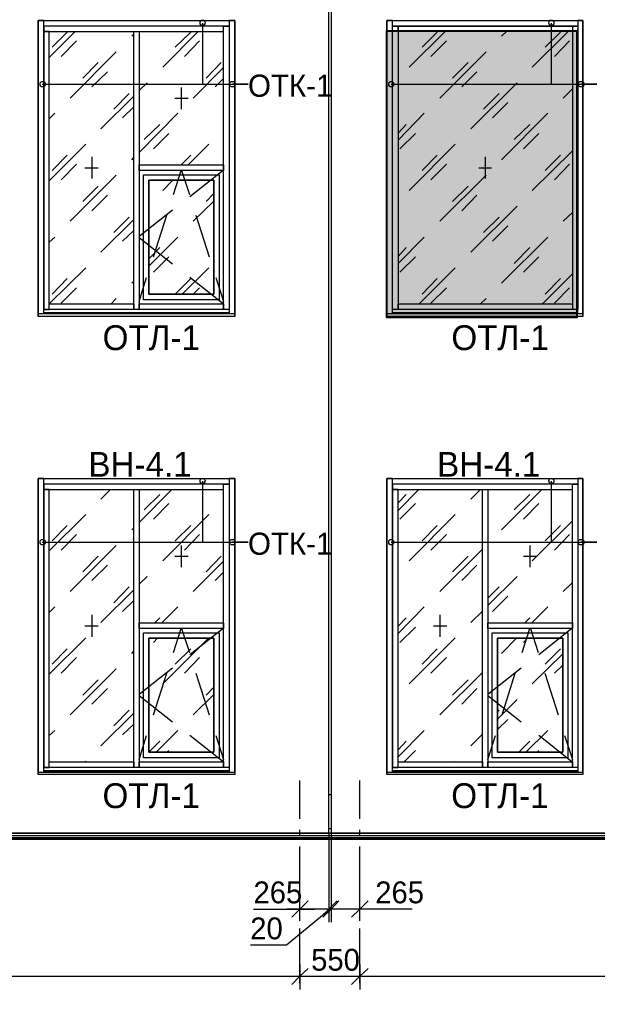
# Model space of a CAD drawing. Header units: millimetres. Extents: x 2294 to 908349, y -83289 to 219220.
# Drawn here: x 354351 to 359830, y -9899 to -713 of the extents above; entities that cross this region are included whole.
import ezdxf

# ---------------------------------------------------------------- set-up
doc = ezdxf.new("R2010")
doc.units = ezdxf.units.MM
doc.layers.add('PDF _Геометрия', color=7, linetype='Continuous')
doc.layers.add('PDF _Текст', color=7, linetype='Continuous')

msp = doc.modelspace()

# ---------------------------------------------------------------- hatches: boundary and pattern name
at = {"transparency": 33554551}
h = msp.add_hatch(color=3, dxfattribs=at)
h.dxf.hatch_style = 1
h.paths.add_polyline_path([(357833.6, -820.9), (359632.7, -820.9), (359632.7, -3534.3), (357833.6, -3534.3)])

# ---------------------------------------------------------------- linework, layer by layer
msp.add_lwpolyline([(357833.6, -820.9), (359632.7, -820.9), (359632.7, -3534.3), (357833.6, -3534.3)], close=True)
at = {"layer": 'PDF _Геометрия', "lineweight": 9}
for points in [[(357304.7, 5785.9), (357304.7, -8417.4), (372238, -8417.4), (372238, 5785.9), (372238, -8417.4), (372259.8, -8417.4), (320225, -8417.4), (322638.1, -8417.4), (322638.1, 5785.9)], [(322659.9, 5785.9), (322659.9, -8417.4), (357282.8, -8417.4), (357282.8, 5785.9)], [(354581.2, -3499.4), (354581.2, -3433.8), (354581.2, -2117.9), (354581.2, -3460), (354633.6, -3460), (354633.6, -2117.9), (354633.6, -828.3), (354581.2, -828.3), (354581.2, -2117.9), (354581.2, -802.1), (354581.2, -723.4), (354528.7, -723.4), (354528.7, -802.1), (354528.7, -2117.9), (354528.7, -3433.8), (354528.7, -3512.5), (354528.7, -723.4), (356391, -723.4), (356391, -3512.5), (356391, -3433.8), (356391, -2117.9), (356391, -802.1), (356391, -723.4), (356338.5, -723.4), (356338.5, -802.1), (356338.5, -2117.9), (356338.5, -3433.8), (356338.5, -3499.4)], [(357886.1, -3499.4), (357886.1, -3433.8), (357886.1, -802.1), (357886.1, -723.4), (357833.6, -723.4), (357833.6, -802.1), (357833.6, -3433.8), (357833.6, -3512.5), (357833.6, -723.4), (359691.5, -723.4), (359691.5, -3512.5), (359691.5, -3433.8), (359691.5, -802.1), (359691.5, -723.4), (359643.4, -723.4), (359643.4, -802.1)], [(356085, -749.6), (356085, -1326.7), (356517.8, -1326.7), (356369.1, -1326.7)], [(359643.4, -3460), (357886.1, -3460), (357886.1, -802.1), (357886.1, -775.9), (357938.5, -775.9), (357938.5, -802.1), (357938.5, -3460), (357886.1, -3460)], [(359389.9, -749.6), (359389.9, -1326.7), (359822.7, -1326.7), (359674, -1326.7)], [(359591, -775.9), (359643.4, -775.9)], [(359591, -775.9), (359591, -802.1)], [(359591, -802.1), (359591, -3460)], [(359643.4, -3499.4), (359643.4, -3433.8), (359643.4, -802.1), (359643.4, -3460)], [(354633.6, -1073.1), (354878.4, -828.3)], [(354659.9, -977), (354804.1, -832.7)], [(354747.3, -1064.4), (354891.5, -915.8)], [(355416.1, -872), (355433.6, -854.6)], [(355709, -1164.9), (356045.6, -828.3)], [(355827.1, -977), (355975.7, -832.7)], [(355914.5, -1064.4), (356058.8, -915.8)], [(358043.4, -1164.9), (358384.4, -828.3)], [(358165.9, -977), (358310.1, -832.7)], [(358248.9, -1064.4), (358397.5, -915.8)], [(358917.8, -872), (358965.9, -828.3)], [(359210.7, -1164.9), (359551.6, -828.3)], [(359333.1, -977), (359477.3, -832.7)], [(359420.5, -1064.4), (359564.8, -915.8)], [(354830.3, -1457.8), (355267.5, -1020.7)], [(358336.3, -1457.8), (358773.5, -1020.7)], [(354952.7, -1269.9), (355097, -1121.2)], [(355997.6, -1457.8), (356286.1, -1169.3)], [(356120, -1269.9), (356264.2, -1121.2)], [(358454.4, -1269.9), (358603, -1121.2)], [(355035.8, -1352.9), (355184.4, -1208.7)], [(356207.4, -1352.9), (356286.1, -1274.2)], [(358541.8, -1352.9), (358686.1, -1208.7)], [(354568, -1326.7), (356517.8, -1326.7)], [(355486.1, -1387.9), (355560.4, -1313.6)], [(355883.9, -1357.3), (355883.9, -1562.8)], [(357873, -1326.7), (359822.7, -1326.7)], [(358629.2, -1750.7), (359066.4, -1313.6)], [(359503.6, -1457.8), (359591, -1370.4)], [(355123.2, -1750.7), (355433.6, -1440.3)], [(355245.6, -1562.8), (355389.9, -1414.1)], [(355822.7, -1457.8), (355949.5, -1457.8)], [(358747.3, -1562.8), (358895.9, -1414.1)], [(355328.7, -1645.8), (355433.6, -1540.9)], [(358834.7, -1645.8), (358979, -1501.5)], [(354633.6, -1654.6), (354686.1, -1602.1)], [(355486.1, -1973.7), (355853.3, -1602.1)], [(357938.5, -1855.6), (358187.7, -1602.1)], [(358917.8, -2043.6), (359359.3, -1602.1)], [(355534.2, -1851.3), (355682.8, -1707)], [(357938.5, -1790.1), (358017.2, -1707)], [(359040.2, -1851.3), (359188.8, -1707)], [(355621.6, -1938.7), (355765.9, -1794.4)], [(357956, -1938.7), (358104.7, -1794.4)], [(359127.6, -1938.7), (359271.9, -1794.4)], [(354633.6, -2240.3), (354979, -1895)], [(355949.5, -2091.7), (356146.2, -1895)], [(358043.4, -2332.1), (358480.6, -1895)], [(354659.9, -2144.2), (354804.1, -1999.9)], [(355035.8, -2013), (355035.8, -2218.5)], [(355883.9, -2091.7), (355975.7, -1999.9)], [(358165.9, -2144.2), (358310.1, -1999.9)], [(358764.8, -2013), (358764.8, -2218.5)], [(359210.7, -2332.1), (359591, -1956.2)], [(359333.1, -2144.2), (359477.3, -1999.9)], [(354747.3, -2231.6), (354891.5, -2083)], [(355416.1, -2043.6), (355433.6, -2021.8)], [(356054.4, -2091.7), (356058.8, -2083)], [(358248.9, -2231.6), (358397.5, -2083)], [(359420.5, -2231.6), (359564.8, -2083)], [(354830.3, -2625), (355267.5, -2187.9)], [(354970.2, -2117.9), (355097, -2117.9)], [(355809.6, -2371.5), (355883.9, -2144.2)], [(355888.3, -2144.2), (355962.6, -2371.5)], [(356281.7, -2144.2), (355967, -2393.4)], [(358336.3, -2625), (358773.5, -2187.9)], [(358703.6, -2117.9), (358826, -2117.9)], [(354952.7, -2437.1), (355097, -2292.8)], [(355709, -2332.1), (355805.2, -2236)], [(358454.4, -2437.1), (358603, -2292.8)], [(355035.8, -2524.5), (355184.4, -2375.9)], [(356120, -2437.1), (356194.3, -2362.7)], [(358541.8, -2524.5), (358686.1, -2375.9)], [(355997.6, -2625), (356194.3, -2432.7)], [(355800.8, -2520.1), (355486.1, -2769.3)], [(355621.6, -2961.7), (355748.4, -2568.2)], [(356023.8, -2568.2), (356150.6, -2961.7)], [(358629.2, -2917.9), (359066.4, -2480.8)], [(359503.6, -2625), (359591, -2542)], [(355123.2, -2917.9), (355433.6, -2607.6)], [(355245.6, -2730), (355389.9, -2585.7)], [(358747.3, -2730), (358895.9, -2585.7)], [(355328.7, -2813), (355433.6, -2712.5)], [(358834.7, -2813), (358979, -2668.8)], [(354633.6, -2821.8), (354686.1, -2773.7)], [(355800.8, -3031.6), (355486.1, -2782.4)], [(355577.9, -3049.1), (355853.3, -2773.7)], [(357938.5, -3022.9), (358187.7, -2773.7)], [(358917.8, -3210.8), (359359.3, -2773.7)], [(355577.9, -2979.1), (355682.8, -2874.2)], [(357938.5, -2957.3), (358017.2, -2874.2)], [(359040.2, -3022.9), (359188.8, -2874.2)], [(355621.6, -3105.9), (355765.9, -2961.7)], [(357956, -3105.9), (358104.7, -2961.7)], [(359127.6, -3105.9), (359271.9, -2961.7)], [(354633.6, -3407.6), (354979, -3066.6)], [(355892.6, -3315.8), (356146.2, -3066.6)], [(358139.6, -3407.6), (358480.6, -3066.6)], [(354659.9, -3315.8), (354804.1, -3167.1)], [(355416.1, -3210.8), (355433.6, -3193.3)], [(355486.1, -3385.7), (355556, -3158.4)], [(355827.1, -3315.8), (355975.7, -3167.1)], [(356281.7, -3407.6), (355967, -3158.4)], [(356211.8, -3158.4), (356286.1, -3385.7)], [(358165.9, -3315.8), (358310.1, -3167.1)], [(359306.8, -3407.6), (359591, -3123.4)], [(359333.1, -3315.8), (359477.3, -3167.1)], [(354747.3, -3398.8), (354891.5, -3254.6)], [(355997.6, -3315.8), (356058.8, -3254.6)], [(358248.9, -3398.8), (358397.5, -3254.6)], [(359420.5, -3398.8), (359564.8, -3254.6)], [(355219.4, -3407.6), (355267.5, -3355.1)], [(358721, -3407.6), (358773.5, -3355.1)], [(356338.5, -3460), (354581.2, -3460)], [(356338.5, -3490.6), (354581.2, -3490.6), (356338.5, -3490.6)], [(356338.5, -3490.6), (354581.2, -3490.6)], [(359643.4, -3490.6), (357886.1, -3490.6), (359643.4, -3490.6)], [(359643.4, -3490.6), (357886.1, -3490.6)], [(359643.4, -3460), (359591, -3460)], [(354528.7, -3499.4), (354528.7, -3499.4)], [(354528.7, -3525.6), (354528.7, -3521.2)], [(356391, -3499.4), (356391, -3499.4)], [(356391, -3521.2), (356391, -3525.6)], [(357833.6, -3499.4), (357833.6, -3499.4)], [(357833.6, -3525.6), (357833.6, -3521.2)], [(359691.5, -3499.4), (359691.5, -3499.4)], [(359691.5, -3521.2), (359691.5, -3525.6)], [(357304.7, -8054.5), (357282.8, -8054.5), (357282.8, -4697.2)], [(354581.2, -7840.3), (354581.2, -7770.4), (354581.2, -6454.5), (354581.2, -7796.6), (354633.6, -7796.6), (354633.6, -6454.5), (354633.6, -5164.9), (354581.2, -5164.9), (354581.2, -6454.5), (354581.2, -5138.7), (354581.2, -5060), (354528.7, -5060), (354528.7, -5138.7), (354528.7, -6454.5), (354528.7, -7770.4), (354528.7, -7849.1), (354528.7, -5060), (356391, -5060), (356391, -7849.1), (356391, -7770.4), (356391, -6454.5), (356391, -5138.7), (356391, -5060), (356338.5, -5060), (356338.5, -5138.7), (356338.5, -6454.5), (356338.5, -7770.4), (356338.5, -7840.3)], [(356085, -5086.2), (356085, -5663.3), (356517.8, -5663.3), (356369.1, -5663.3)], [(357886.1, -7840.3), (357886.1, -7770.4), (357886.1, -6454.5), (357886.1, -7796.6), (357938.5, -7796.6), (357938.5, -6454.5), (357938.5, -5164.9), (357886.1, -5164.9), (357886.1, -6454.5), (357886.1, -5138.7), (357886.1, -5060), (357833.6, -5060), (357833.6, -5138.7), (357833.6, -6454.5), (357833.6, -7770.4), (357833.6, -7849.1), (357833.6, -5060), (359691.5, -5060), (359691.5, -7849.1), (359691.5, -7770.4), (359691.5, -6454.5), (359691.5, -5138.7), (359691.5, -5060), (359643.4, -5060), (359643.4, -5138.7), (359643.4, -6454.5), (359643.4, -7770.4), (359643.4, -7840.3)], [(359389.9, -5086.2), (359389.9, -5663.3), (359822.7, -5663.3), (359674, -5663.3)], [(355123.2, -5256.7), (355215, -5164.9)], [(355486.1, -5475.3), (355796.5, -5164.9)], [(355534.2, -5357.3), (355682.8, -5213)], [(357938.5, -5361.6), (358135.3, -5164.9)], [(357938.5, -5291.7), (358017.2, -5213)], [(358629.2, -5256.7), (358721, -5164.9)], [(358917.8, -5545.3), (359302.5, -5164.9)], [(359040.2, -5357.3), (359188.8, -5213)], [(355621.6, -5444.7), (355765.9, -5296.1)], [(357956, -5444.7), (358104.7, -5296.1)], [(359127.6, -5444.7), (359271.9, -5296.1)], [(354633.6, -5746.3), (354979, -5401)], [(355709, -5838.2), (356146.2, -5401)], [(358043.4, -5838.2), (358480.6, -5401)], [(354659.9, -5650.2), (354804.1, -5505.9)], [(355827.1, -5650.2), (355975.7, -5505.9)], [(358165.9, -5650.2), (358310.1, -5505.9)], [(359210.7, -5838.2), (359591, -5462.2)], [(359333.1, -5650.2), (359477.3, -5505.9)], [(354747.3, -5737.6), (354891.5, -5589)], [(355416.1, -5545.3), (355433.6, -5527.8)], [(355914.5, -5737.6), (356058.8, -5589)], [(358248.9, -5737.6), (358397.5, -5589)], [(359420.5, -5737.6), (359564.8, -5589)], [(354568, -5663.3), (356517.8, -5663.3)], [(354830.3, -6131), (355267.5, -5693.9)], [(355883.9, -5693.9), (355883.9, -5899.4)], [(357873, -5663.3), (359822.7, -5663.3)], [(359188.8, -5693.9), (359188.8, -5899.4)], [(358336.3, -6131), (358738.5, -5728.9)], [(354952.7, -5943.1), (355097, -5794.4)], [(355822.7, -5794.4), (355949.5, -5794.4)], [(355997.6, -6131), (356286.1, -5842.5)], [(356120, -5943.1), (356264.2, -5794.4)], [(358454.4, -5943.1), (358603, -5794.4)], [(359127.6, -5794.4), (359250, -5794.4)], [(355035.8, -6026.1), (355184.4, -5881.9)], [(356207.4, -6026.1), (356286.1, -5947.4)], [(358541.8, -6026.1), (358686.1, -5881.9)], [(355486.1, -6061.1), (355560.4, -5986.8)], [(358791, -6262.2), (359066.4, -5986.8)], [(359503.6, -6131), (359591, -6043.6)], [(355123.2, -6423.9), (355433.6, -6113.6)], [(355245.6, -6236), (355389.9, -6087.3)], [(358791, -6192.2), (358895.9, -6087.3)], [(355328.7, -6319), (355433.6, -6214.1)], [(358834.7, -6319), (358979, -6174.8)], [(354633.6, -6327.8), (354686.1, -6275.3)], [(355700.3, -6428.3), (355853.3, -6275.3)], [(357938.5, -6528.9), (358187.7, -6275.3)], [(358629.2, -6423.9), (358738.5, -6314.7)], [(359206.3, -6428.3), (359359.3, -6275.3)], [(355035.8, -6349.6), (355035.8, -6559.5)], [(355634.7, -6428.3), (355682.8, -6380.2)], [(357938.5, -6458.9), (358017.2, -6380.2)], [(358336.3, -6349.6), (358336.3, -6559.5)], [(359140.7, -6428.3), (359188.8, -6380.2)], [(354970.2, -6454.5), (355097, -6454.5)], [(355809.6, -6708.1), (355883.9, -6480.8)], [(355888.3, -6480.8), (355962.6, -6708.1)], [(356281.7, -6480.8), (355967, -6730)], [(357956, -6611.9), (358104.7, -6467.7)], [(358275.1, -6454.5), (358401.9, -6454.5)], [(359114.5, -6708.1), (359188.8, -6480.8)], [(359193.2, -6480.8), (359267.5, -6708.1)], [(359586.6, -6480.8), (359271.9, -6730)], [(354633.6, -6913.6), (354979, -6568.2)], [(355577.9, -7652.4), (355577.9, -6572.6), (356194.3, -6572.6), (356194.3, -7652.4), (355577.9, -7652.4), (355682.8, -7547.4)], [(355621.6, -6611.9), (355660.9, -6572.6)], [(355709, -7005.4), (356141.8, -6572.6)], [(358043.4, -7005.4), (358480.6, -6568.2)], [(358917.8, -6716.8), (359062, -6572.6)], [(359127.6, -6611.9), (359166.9, -6572.6)], [(354659.9, -6817.4), (354804.1, -6673.1)], [(355416.1, -6716.8), (355433.6, -6695)], [(355827.1, -6817.4), (355975.7, -6673.1)], [(358165.9, -6817.4), (358310.1, -6673.1)], [(359333.1, -6817.4), (359477.3, -6673.1)], [(354747.3, -6904.8), (354891.5, -6756.2)], [(355914.5, -6904.8), (356058.8, -6756.2)], [(358248.9, -6904.8), (358397.5, -6756.2)], [(359210.7, -7005.4), (359499.2, -6721.2)], [(354830.3, -7298.3), (355267.5, -6861.1)], [(355800.8, -6856.7), (355486.1, -7105.9)], [(359105.7, -6856.7), (358791, -7105.9)], [(359420.5, -6904.8), (359499.2, -6826.1)], [(354952.7, -7110.3), (355097, -6966)], [(355621.6, -7298.3), (355748.4, -6904.8)], [(356023.8, -6904.8), (356150.6, -7298.3)], [(358336.3, -7298.3), (358738.5, -6896.1)], [(358454.4, -7110.3), (358603, -6966)], [(358926.5, -7298.3), (359048.9, -6904.8)], [(359328.7, -6904.8), (359455.5, -7298.3)], [(355035.8, -7197.7), (355184.4, -7049.1)], [(356120, -7110.3), (356194.3, -7036)], [(358541.8, -7197.7), (358686.1, -7049.1)], [(355800.8, -7368.2), (355486.1, -7119)], [(355997.6, -7298.3), (356194.3, -7105.9)], [(359105.7, -7368.2), (358791, -7119)], [(358882.8, -7337.6), (359066.4, -7154)], [(355245.6, -7403.2), (355389.9, -7254.5)], [(358882.8, -7267.7), (358895.9, -7254.5)], [(355123.2, -7591.2), (355433.6, -7280.8)], [(358882.8, -7438.1), (358979, -7342)], [(355328.7, -7486.2), (355433.6, -7385.7)], [(354633.6, -7495), (354686.1, -7446.9)], [(355486.1, -7722.3), (355556, -7495)], [(355647.8, -7652.4), (355853.3, -7446.9)], [(356281.7, -7744.2), (355967, -7495)], [(356211.8, -7495), (356286.1, -7722.3)], [(357938.5, -7696.1), (358187.7, -7446.9)], [(358629.2, -7591.2), (358738.5, -7481.9)], [(358791, -7722.3), (358860.9, -7495)], [(359149.5, -7652.4), (359359.3, -7446.9)], [(359586.6, -7744.2), (359271.9, -7495)], [(359516.7, -7495), (359591, -7722.3)], [(357938.5, -7630.5), (358017.2, -7547.4)], [(359083.9, -7652.4), (359188.8, -7547.4)], [(355748.4, -7652.4), (355765.9, -7634.9)], [(357995.4, -7744.2), (358104.7, -7634.9)], [(359254.4, -7652.4), (359271.9, -7634.9)], [(356338.5, -7796.6), (354581.2, -7796.6)], [(354970.2, -7744.2), (354979, -7735.4)], [(359643.4, -7796.6), (357886.1, -7796.6)], [(358476.2, -7744.2), (358480.6, -7735.4)], [(356391, -7857.8), (356391, -7862.2), (354528.7, -7862.2), (354528.7, -7840.3), (354528.7, -7836)], [(354528.7, -7840.3), (356391, -7840.3)], [(354528.7, -7862.2), (354528.7, -7857.8)], [(356338.5, -7827.2), (354581.2, -7827.2), (356338.5, -7827.2)], [(356338.5, -7827.2), (354581.2, -7827.2)], [(356391, -7836), (356391, -7840.3), (356391, -7862.2)], [(359691.5, -7857.8), (359691.5, -7862.2), (357833.6, -7862.2), (357833.6, -7840.3), (357833.6, -7836)], [(357833.6, -7840.3), (359691.5, -7840.3)], [(357833.6, -7862.2), (357833.6, -7857.8)], [(359643.4, -7827.2), (357886.1, -7827.2), (359643.4, -7827.2)], [(359643.4, -7827.2), (357886.1, -7827.2)], [(359691.5, -7836), (359691.5, -7840.3), (359691.5, -7862.2)], [(357007.4, -8281.9), (357007.4, -7919)], [(357575.7, -8281.9), (357575.7, -7919)], [(320225, -8439.2), (372259.8, -8439.2)], [(357007.4, -8443.6), (357007.4, -8386.8)], [(357304.7, -8378), (357282.8, -8378)], [(357282.8, -8417.4), (357282.8, -9138.7), (357282.8, -9261.1)], [(357304.7, -8417.4), (357304.7, -9138.7), (357304.7, -9261.1)], [(357575.7, -8443.6), (357575.7, -8386.8)], [(357007.4, -9060), (357007.4, -8544.2)], [(357575.7, -9060), (357575.7, -8544.2)], [(357007.4, -9248), (357007.4, -9138.7), (357007.4, -9011.9)], [(357575.7, -9248), (357575.7, -9138.7), (357575.7, -9011.9)], [(356539.6, -9475.3), (356880.6, -9475.3), (357291.5, -9138.7)], [(356570.2, -9138.7), (357024.9, -9138.7), (357147.3, -9138.7)], [(357702.5, -9138.7), (357304.7, -9138.7), (357282.8, -9138.7), (356885, -9138.7)], [(357007.4, -9217.4), (357007.4, -9164.9)], [(358074.1, -9138.7), (357619.4, -9138.7), (357440.2, -9138.7)], [(357575.7, -9217.4), (357575.7, -9164.9)], [(357007.4, -9838.1), (357007.4, -9322.3)], [(357575.7, -9838.1), (357575.7, -9322.3)], [(357007.4, -9663.3), (357007.4, -9772.6), (357007.4, -9899.3)], [(357575.7, -9663.3), (357575.7, -9772.6), (357575.7, -9899.3)], [(319709.1, -9772.6), (322362.7, -9772.6), (322931, -9772.6), (357007.4, -9772.6), (357575.7, -9772.6), (372775.7, -9772.6)]]:
    msp.add_lwpolyline(points, dxfattribs=at)
for points in [[(355459.8, -775.9), (354581.2, -775.9), (354581.2, -828.3), (355459.8, -828.3), (356286.1, -828.3), (356286.1, -775.9), (355459.8, -775.9), (354607.4, -775.9), (354581.2, -775.9), (354581.2, -723.4), (354607.4, -723.4), (355459.8, -723.4), (356312.3, -723.4), (356338.5, -723.4), (356338.5, -775.9), (356312.3, -775.9)], [(357912.3, -775.9), (357886.1, -775.9), (357886.1, -723.4), (357912.3, -723.4), (359643.4, -723.4), (359643.4, -775.9)], [(356286.1, -802.1), (356286.1, -775.9), (356338.5, -775.9), (356338.5, -802.1), (356338.5, -2117.9), (356338.5, -3460), (356286.1, -3460), (356286.1, -2117.9)], [(359591, -828.3), (357938.5, -828.3), (357938.5, -775.9), (359591, -775.9)], [(355486.1, -3460), (355433.6, -3460), (354633.6, -3460), (354633.6, -3407.6), (355433.6, -3407.6), (355433.6, -3460), (355433.6, -2117.9), (355433.6, -828.3), (355486.1, -828.3), (355486.1, -2117.9)], [(356286.1, -2144.2), (355486.1, -2144.2), (355486.1, -2091.7), (356286.1, -2091.7)], [(355525.4, -2183.5), (356242.4, -2183.5), (356242.4, -3368.2), (355525.4, -3368.2)], [(356242.4, -2183.5), (356242.4, -3368.2), (355525.4, -3368.2), (355525.4, -2183.5)], [(356194.3, -2236), (355577.9, -2236), (355577.9, -3315.8), (356194.3, -3315.8)], [(355577.9, -3315.8), (355577.9, -2236), (356194.3, -2236), (356194.3, -3315.8)], [(356286.1, -3460), (355486.1, -3460), (355486.1, -3407.6), (356286.1, -3407.6)], [(359591, -3460), (357938.5, -3460), (357938.5, -3407.6), (359591, -3407.6)], [(356391, -3525.6), (354528.7, -3525.6), (354528.7, -3499.4), (356391, -3499.4)], [(359691.5, -3525.6), (357833.6, -3525.6), (357833.6, -3499.4), (359691.5, -3499.4)], [(355459.8, -5112.5), (354581.2, -5112.5), (354581.2, -5164.9), (355459.8, -5164.9), (356286.1, -5164.9), (356286.1, -5112.5), (355459.8, -5112.5), (354607.4, -5112.5), (354581.2, -5112.5), (354581.2, -5060), (354607.4, -5060), (355459.8, -5060), (356312.3, -5060), (356338.5, -5060), (356338.5, -5112.5), (356312.3, -5112.5)], [(356286.1, -5138.7), (356286.1, -5112.5), (356338.5, -5112.5), (356338.5, -5138.7), (356338.5, -6454.5), (356338.5, -7796.6), (356286.1, -7796.6), (356286.1, -6454.5)], [(358764.8, -5112.5), (357886.1, -5112.5), (357886.1, -5164.9), (358764.8, -5164.9), (359591, -5164.9), (359591, -5112.5), (358764.8, -5112.5), (357912.3, -5112.5), (357886.1, -5112.5), (357886.1, -5060), (357912.3, -5060), (358764.8, -5060), (359617.2, -5060), (359643.4, -5060), (359643.4, -5112.5), (359617.2, -5112.5)], [(359591, -5138.7), (359591, -5112.5), (359643.4, -5112.5), (359643.4, -5138.7), (359643.4, -6454.5), (359643.4, -7796.6), (359591, -7796.6), (359591, -6454.5)], [(355486.1, -7796.6), (355433.6, -7796.6), (354633.6, -7796.6), (354633.6, -7744.2), (355433.6, -7744.2), (355433.6, -7796.6), (355433.6, -6454.5), (355433.6, -5164.9), (355486.1, -5164.9), (355486.1, -6454.5)], [(358791, -7796.6), (358738.5, -7796.6), (357938.5, -7796.6), (357938.5, -7744.2), (358738.5, -7744.2), (358738.5, -7796.6), (358738.5, -6454.5), (358738.5, -5164.9), (358791, -5164.9), (358791, -6454.5)], [(356286.1, -6480.8), (355486.1, -6480.8), (355486.1, -6428.3), (356286.1, -6428.3)], [(359591, -6480.8), (358791, -6480.8), (358791, -6428.3), (359591, -6428.3)], [(355525.4, -6520.1), (356242.4, -6520.1), (356242.4, -7704.8), (355525.4, -7704.8)], [(356242.4, -6520.1), (356242.4, -7704.8), (355525.4, -7704.8), (355525.4, -6520.1)], [(358830.3, -6520.1), (359547.3, -6520.1), (359547.3, -7704.8), (358830.3, -7704.8)], [(359547.3, -6520.1), (359547.3, -7704.8), (358830.3, -7704.8), (358830.3, -6520.1)], [(356194.3, -6572.6), (355577.9, -6572.6), (355577.9, -7652.4), (356194.3, -7652.4)], [(359499.2, -6572.6), (358882.8, -6572.6), (358882.8, -7652.4), (359499.2, -7652.4)], [(358882.8, -7652.4), (358882.8, -6572.6), (359499.2, -6572.6), (359499.2, -7652.4)], [(356286.1, -7796.6), (355486.1, -7796.6), (355486.1, -7744.2), (356286.1, -7744.2)], [(359591, -7796.6), (358791, -7796.6), (358791, -7744.2), (359591, -7744.2)], [(320246.8, -8417.4), (372238, -8417.4)]]:
    msp.add_lwpolyline(points, close=True, dxfattribs=at)
at = {"layer": 'PDF _Геометрия', "lineweight": 40}
msp.add_lwpolyline([(400207.3, -8469.8), (320098.2, -8469.8)], dxfattribs=at)
at = {"layer": 'PDF _Геометрия', "lineweight": 18}
for points in [[(356933.1, -9213), (357007.4, -9138.7), (357086.1, -9060)], [(357204.1, -9213), (357282.8, -9138.7), (357361.5, -9060)], [(357226, -9213), (357304.7, -9138.7), (357379, -9060)], [(357497, -9213), (357575.7, -9138.7), (357654.4, -9060)], [(357086.1, -9698.3), (357007.4, -9772.6), (356933.1, -9851.3)], [(357654.4, -9698.3), (357575.7, -9772.6), (357497, -9851.3)]]:
    msp.add_lwpolyline(points, dxfattribs=at)
at = {"layer": 'PDF _Геометрия', "lineweight": 9}
for points in [[(356063.1, -745.3), (356063.1, -727.8), (356071.9, -719), (356085, -719)], [(356063.1, -745.3), (356063.1, -727.8), (356071.9, -719), (356085, -719)], [(356085, -719), (356098.1, -719), (356111.2, -727.8), (356111.2, -745.3)], [(356085, -719), (356098.1, -719), (356111.2, -727.8), (356111.2, -745.3)], [(359368, -745.3), (359368, -727.8), (359376.8, -719), (359389.9, -719)], [(359368, -745.3), (359368, -727.8), (359376.8, -719), (359389.9, -719)], [(359389.9, -719), (359403, -719), (359416.1, -727.8), (359416.1, -745.3)], [(359389.9, -719), (359403, -719), (359416.1, -727.8), (359416.1, -745.3)], [(356085, -771.5), (356071.9, -771.5), (356063.1, -758.4), (356063.1, -745.3)], [(356085, -771.5), (356071.9, -771.5), (356063.1, -758.4), (356063.1, -745.3)], [(356111.2, -745.3), (356111.2, -758.4), (356098.1, -771.5), (356085, -771.5)], [(356111.2, -745.3), (356111.2, -758.4), (356098.1, -771.5), (356085, -771.5)], [(359389.9, -771.5), (359376.8, -771.5), (359368, -758.4), (359368, -745.3)], [(359389.9, -771.5), (359376.8, -771.5), (359368, -758.4), (359368, -745.3)], [(359416.1, -745.3), (359416.1, -758.4), (359403, -771.5), (359389.9, -771.5)], [(359416.1, -745.3), (359416.1, -758.4), (359403, -771.5), (359389.9, -771.5)], [(354546.2, -1326.7), (354546.2, -1309.2), (354554.9, -1300.5), (354572.4, -1300.5)], [(354546.2, -1326.7), (354546.2, -1309.2), (354554.9, -1300.5), (354572.4, -1300.5)], [(354572.4, -1352.9), (354554.9, -1352.9), (354546.2, -1339.8), (354546.2, -1326.7)], [(354572.4, -1352.9), (354554.9, -1352.9), (354546.2, -1339.8), (354546.2, -1326.7)], [(354572.4, -1300.5), (354585.5, -1300.5), (354598.6, -1309.2), (354598.6, -1326.7)], [(354572.4, -1300.5), (354585.5, -1300.5), (354598.6, -1309.2), (354598.6, -1326.7)], [(354598.6, -1326.7), (354598.6, -1339.8), (354585.5, -1352.9), (354572.4, -1352.9)], [(354598.6, -1326.7), (354598.6, -1339.8), (354585.5, -1352.9), (354572.4, -1352.9)], [(356342.9, -1326.7), (356342.9, -1309.2), (356351.7, -1300.5), (356369.1, -1300.5)], [(356342.9, -1326.7), (356342.9, -1309.2), (356351.7, -1300.5), (356369.1, -1300.5)], [(356369.1, -1352.9), (356351.7, -1352.9), (356342.9, -1339.8), (356342.9, -1326.7)], [(356369.1, -1352.9), (356351.7, -1352.9), (356342.9, -1339.8), (356342.9, -1326.7)], [(356369.1, -1300.5), (356382.3, -1300.5), (356395.4, -1309.2), (356395.4, -1326.7)], [(356369.1, -1300.5), (356382.3, -1300.5), (356395.4, -1309.2), (356395.4, -1326.7)], [(356395.4, -1326.7), (356395.4, -1339.8), (356382.3, -1352.9), (356369.1, -1352.9)], [(356395.4, -1326.7), (356395.4, -1339.8), (356382.3, -1352.9), (356369.1, -1352.9)], [(357851.1, -1326.7), (357851.1, -1309.2), (357859.8, -1300.5), (357873, -1300.5)], [(357851.1, -1326.7), (357851.1, -1309.2), (357859.8, -1300.5), (357873, -1300.5)], [(357873, -1352.9), (357859.8, -1352.9), (357851.1, -1339.8), (357851.1, -1326.7)], [(357873, -1352.9), (357859.8, -1352.9), (357851.1, -1339.8), (357851.1, -1326.7)], [(357873, -1300.5), (357886.1, -1300.5), (357899.2, -1309.2), (357899.2, -1326.7)], [(357873, -1300.5), (357886.1, -1300.5), (357899.2, -1309.2), (357899.2, -1326.7)], [(357899.2, -1326.7), (357899.2, -1339.8), (357886.1, -1352.9), (357873, -1352.9)], [(357899.2, -1326.7), (357899.2, -1339.8), (357886.1, -1352.9), (357873, -1352.9)], [(359647.8, -1326.7), (359647.8, -1309.2), (359656.6, -1300.5), (359674, -1300.5)], [(359647.8, -1326.7), (359647.8, -1309.2), (359656.6, -1300.5), (359674, -1300.5)], [(359674, -1352.9), (359656.6, -1352.9), (359647.8, -1339.8), (359647.8, -1326.7)], [(359674, -1352.9), (359656.6, -1352.9), (359647.8, -1339.8), (359647.8, -1326.7)], [(359674, -1300.5), (359687.2, -1300.5), (359700.3, -1309.2), (359700.3, -1326.7)], [(359674, -1300.5), (359687.2, -1300.5), (359700.3, -1309.2), (359700.3, -1326.7)], [(359700.3, -1326.7), (359700.3, -1339.8), (359687.2, -1352.9), (359674, -1352.9)], [(359700.3, -1326.7), (359700.3, -1339.8), (359687.2, -1352.9), (359674, -1352.9)], [(356063.1, -5081.9), (356063.1, -5068.8), (356071.9, -5060), (356085, -5060)], [(356063.1, -5081.9), (356063.1, -5068.8), (356071.9, -5060), (356085, -5060)], [(356085, -5108.1), (356071.9, -5108.1), (356063.1, -5095), (356063.1, -5081.9)], [(356085, -5108.1), (356071.9, -5108.1), (356063.1, -5095), (356063.1, -5081.9)], [(356085, -5060), (356098.1, -5060), (356111.2, -5068.8), (356111.2, -5081.9)], [(356085, -5060), (356098.1, -5060), (356111.2, -5068.8), (356111.2, -5081.9)], [(356111.2, -5081.9), (356111.2, -5095), (356098.1, -5108.1), (356085, -5108.1)], [(356111.2, -5081.9), (356111.2, -5095), (356098.1, -5108.1), (356085, -5108.1)], [(359368, -5081.9), (359368, -5068.8), (359376.8, -5060), (359389.9, -5060)], [(359368, -5081.9), (359368, -5068.8), (359376.8, -5060), (359389.9, -5060)], [(359389.9, -5108.1), (359376.8, -5108.1), (359368, -5095), (359368, -5081.9)], [(359389.9, -5108.1), (359376.8, -5108.1), (359368, -5095), (359368, -5081.9)], [(359389.9, -5060), (359403, -5060), (359416.1, -5068.8), (359416.1, -5081.9)], [(359389.9, -5060), (359403, -5060), (359416.1, -5068.8), (359416.1, -5081.9)], [(359416.1, -5081.9), (359416.1, -5095), (359403, -5108.1), (359389.9, -5108.1)], [(359416.1, -5081.9), (359416.1, -5095), (359403, -5108.1), (359389.9, -5108.1)], [(354546.2, -5663.3), (354546.2, -5645.8), (354554.9, -5637.1), (354572.4, -5637.1)], [(354546.2, -5663.3), (354546.2, -5645.8), (354554.9, -5637.1), (354572.4, -5637.1)], [(354572.4, -5689.5), (354554.9, -5689.5), (354546.2, -5676.4), (354546.2, -5663.3)], [(354572.4, -5689.5), (354554.9, -5689.5), (354546.2, -5676.4), (354546.2, -5663.3)], [(354572.4, -5637.1), (354585.5, -5637.1), (354598.6, -5645.8), (354598.6, -5663.3)], [(354572.4, -5637.1), (354585.5, -5637.1), (354598.6, -5645.8), (354598.6, -5663.3)], [(354598.6, -5663.3), (354598.6, -5676.4), (354585.5, -5689.5), (354572.4, -5689.5)], [(354598.6, -5663.3), (354598.6, -5676.4), (354585.5, -5689.5), (354572.4, -5689.5)], [(356342.9, -5663.3), (356342.9, -5645.8), (356351.7, -5637.1), (356369.1, -5637.1)], [(356342.9, -5663.3), (356342.9, -5645.8), (356351.7, -5637.1), (356369.1, -5637.1)], [(356369.1, -5689.5), (356351.7, -5689.5), (356342.9, -5676.4), (356342.9, -5663.3)], [(356369.1, -5689.5), (356351.7, -5689.5), (356342.9, -5676.4), (356342.9, -5663.3)], [(356369.1, -5637.1), (356382.3, -5637.1), (356395.4, -5645.8), (356395.4, -5663.3)], [(356369.1, -5637.1), (356382.3, -5637.1), (356395.4, -5645.8), (356395.4, -5663.3)], [(356395.4, -5663.3), (356395.4, -5676.4), (356382.3, -5689.5), (356369.1, -5689.5)], [(356395.4, -5663.3), (356395.4, -5676.4), (356382.3, -5689.5), (356369.1, -5689.5)], [(357851.1, -5663.3), (357851.1, -5645.8), (357859.8, -5637.1), (357873, -5637.1)], [(357851.1, -5663.3), (357851.1, -5645.8), (357859.8, -5637.1), (357873, -5637.1)], [(357873, -5689.5), (357859.8, -5689.5), (357851.1, -5676.4), (357851.1, -5663.3)], [(357873, -5689.5), (357859.8, -5689.5), (357851.1, -5676.4), (357851.1, -5663.3)], [(357873, -5637.1), (357886.1, -5637.1), (357899.2, -5645.8), (357899.2, -5663.3)], [(357873, -5637.1), (357886.1, -5637.1), (357899.2, -5645.8), (357899.2, -5663.3)], [(357899.2, -5663.3), (357899.2, -5676.4), (357886.1, -5689.5), (357873, -5689.5)], [(357899.2, -5663.3), (357899.2, -5676.4), (357886.1, -5689.5), (357873, -5689.5)], [(359647.8, -5663.3), (359647.8, -5645.8), (359656.6, -5637.1), (359674, -5637.1)], [(359647.8, -5663.3), (359647.8, -5645.8), (359656.6, -5637.1), (359674, -5637.1)], [(359674, -5689.5), (359656.6, -5689.5), (359647.8, -5676.4), (359647.8, -5663.3)], [(359674, -5689.5), (359656.6, -5689.5), (359647.8, -5676.4), (359647.8, -5663.3)], [(359674, -5637.1), (359687.2, -5637.1), (359700.3, -5645.8), (359700.3, -5663.3)], [(359674, -5637.1), (359687.2, -5637.1), (359700.3, -5645.8), (359700.3, -5663.3)], [(359700.3, -5663.3), (359700.3, -5676.4), (359687.2, -5689.5), (359674, -5689.5)], [(359700.3, -5663.3), (359700.3, -5676.4), (359687.2, -5689.5), (359674, -5689.5)]]:
    msp.add_open_spline(points, degree=3, dxfattribs=at)

# ---------------------------------------------------------------- texts
at = {"layer": 'PDF _Текст', "attachment_point": 4, "style": ''}
for s, insert, char_height in [('ОТК-1', (356516.7, -1342.4), 209.3), ('ОТЛ-1', (355139.3, -3728.6), 235.29), ('ОТЛ-1', (358444.3, -3728.6), 235.29), ('ВН-4.1', (355004.2, -4926.3), 235.29), ('ВН-4.1', (358308.9, -4926.3), 235.29), ('ОТК-1', (356516.7, -5678.9), 209.3), ('ОТЛ-1', (355138.2, -8065.1), 235.29), ('ОТЛ-1', (358442.8, -8065.1), 235.29), ('265', (356569.1, -8980.2), 206.97), ('265', (357723.2, -8980.2), 206.97), ('20', (356538.5, -9321.2), 206.97), ('550', (357115.6, -9618.4), 206.97)]:
    msp.add_mtext(s, dxfattribs=dict(at, insert=insert, char_height=char_height))

doc.saveas('drawing.dxf')
